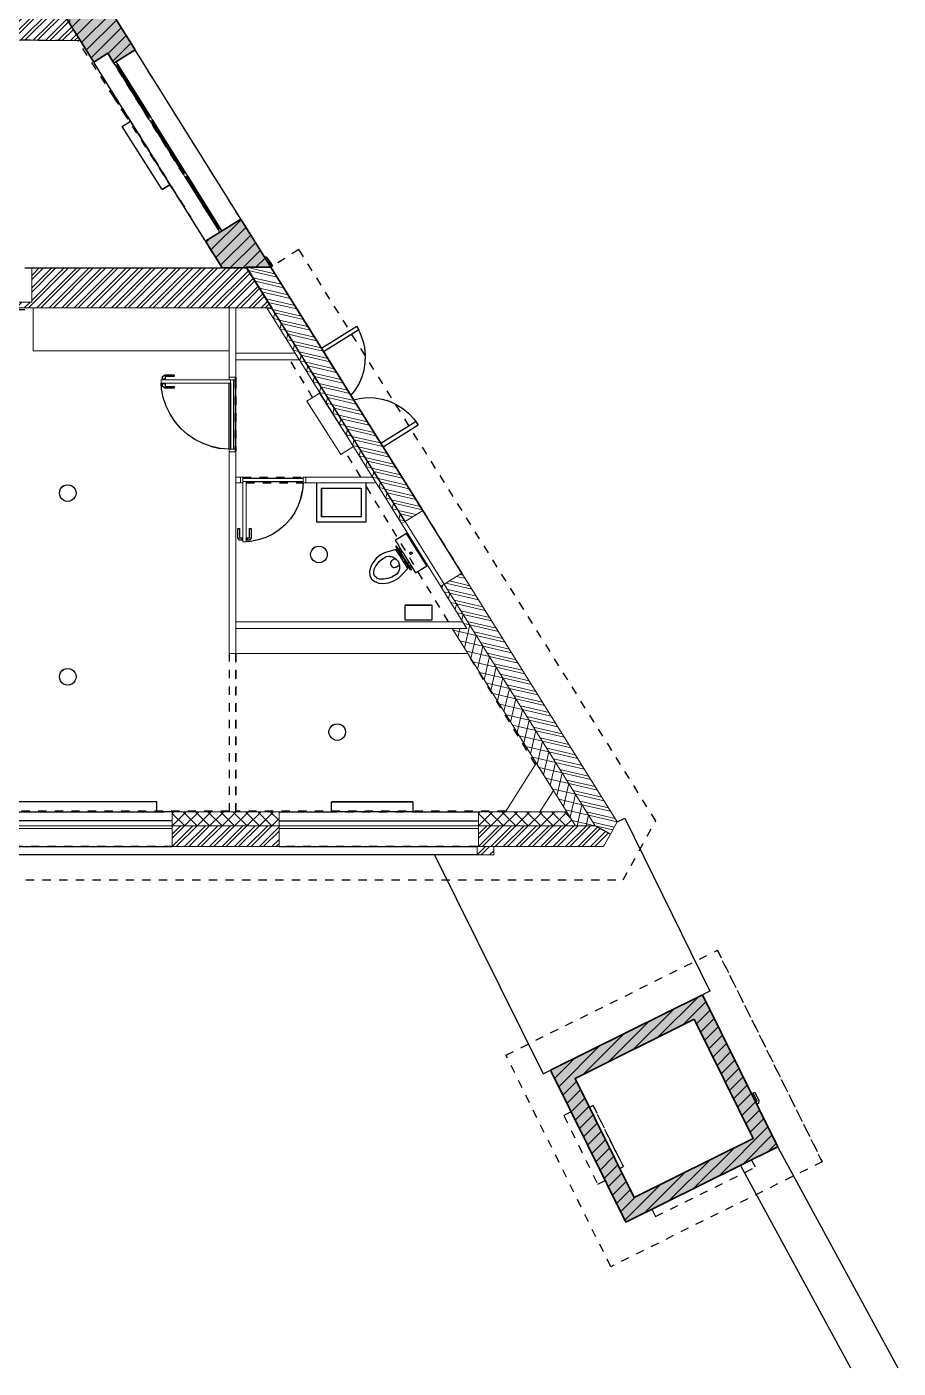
# Model space of a CAD drawing. Header units: metres. Extents: x -0.4 to 25, y -4 to 22.1.
# Drawn here: x 14.48 to 24.96, y -3.96 to 12.18 of the extents above; entities that cross this region are included whole.
import ezdxf

# ---------------------------------------------------------------- set-up
doc = ezdxf.new("R2010")
doc.units = ezdxf.units.M
doc.linetypes.add('DASH', pattern=[0.2, 0.1, -0.1])
for name, color, linetype in [('01_DALLE_EXT-F', 7, 'CONTINUOUS'), ('01_DALLE_INT-F', 7, 'CONTINUOUS'), ('02_MURS_MAISON-F', 7, 'CONTINUOUS'), ('02_MURS_MAISON-R', 7, 'CONTINUOUS'), ('02_MURS_MAISON-S', 7, 'CONTINUOUS'), ('02_MURS_MAISON-S-SH', 7, 'CONTINUOUS'), ('04_MENUISERIE-F', 7, 'CONTINUOUS'), ('04_MENUISERIE-R', 7, 'CONTINUOUS'), ('04_MENUISERIE-S', 7, 'CONTINUOUS'), ('06_CLOISON-R', 7, 'CONTINUOUS'), ('06_CLOISON-S', 7, 'CONTINUOUS'), ('07_DOUBLAGE-F', 7, 'CONTINUOUS'), ('07_DOUBLAGE-R', 7, 'CONTINUOUS'), ('07_DOUBLAGE-S', 7, 'CONTINUOUS'), ('07_DOUBLAGE-S-SH', 7, 'CONTINUOUS'), ('08_MEUBLES___SANITAIRE-F', 7, 'CONTINUOUS'), ('08_MEUBLES___SANITAIRE-S', 7, 'CONTINUOUS'), ('11_PLAFOND-R', 7, 'CONTINUOUS'), ('22_COUVERTURE-R', 7, 'CONTINUOUS'), ('LAYER0-F', 7, 'CONTINUOUS'), ('LAYER0-R', 7, 'CONTINUOUS'), ('Z_01_TOITURE-R', 7, 'CONTINUOUS'), ('Z_02_R_0-F', 7, 'CONTINUOUS'), ('Z_02_R_0-R', 7, 'CONTINUOUS'), ('Z_02_R_0-S', 7, 'CONTINUOUS'), ('Z_02_R_0-S-SF', 7, 'CONTINUOUS'), ('Z_02_R_0-S-SH', 7, 'CONTINUOUS'), ('Z_04_EXT_-F', 7, 'CONTINUOUS'), ('Z_04_EXT_-R', 7, 'CONTINUOUS'), ('Z_04_EXT_-S', 7, 'CONTINUOUS'), ('Z_04_EXT_-S-SF', 7, 'CONTINUOUS'), ('Z_04_EXT_-S-SH', 7, 'CONTINUOUS')]:
    doc.layers.add(name, color=color, linetype=linetype)
pattern_1 = [(45, (0, 0), (-0.07499985, 0.07499985), [])]

msp = doc.modelspace()

# ---------------------------------------------------------------- hatches: boundary and pattern name
at = {"layer": '02_MURS_MAISON-S-SH', "lineweight": 18}
h = msp.add_hatch(dxfattribs=at)
h.set_pattern_fill('NEN metselwerk van baksteen (arcering)', color=256, style=0, pattern_type=2)
h.set_pattern_definition([(44.5316, (8.25344, 12.06609), (-0.0743843, 0.0756104), []), (44.5316, (8.30344, 12.06569), (-0.0743843, 0.0756104), [])])
h.paths.add_polyline_path([(8.253, 12.066), (15.122, 12.01), (14.997, 12.211), (14.998, 12.366), (8.256, 12.421)], flags=16)
h = msp.add_hatch(dxfattribs=at)
h.set_pattern_fill('NEN metselwerk van baksteen (arcering)', color=256, style=0, pattern_type=2)
h.set_pattern_definition([(45, (14.14856, 8.79637), (-0.075, 0.075), []), (45, (14.19856, 8.79637), (-0.075, 0.075), [])])
h.paths.add_polyline_path([(14.149, 8.866), (14.149, 8.796), (17.425, 8.796), (17.125, 9.276), (14.539, 9.276), (14.539, 8.866)], flags=16)
h = msp.add_hatch(dxfattribs=at)
h.set_pattern_fill('NEN metselwerk van baksteen (arcering)', color=256, style=0, pattern_type=2)
h.set_pattern_definition([(-13, (17.11887, 9.28637), (0.0238596, 0.1033473), []), (-13, (17.14537, 9.24396), (0.0238596, 0.1033473), [])])
h.paths.add_polyline_path([(17.119, 9.286), (19.03, 6.228), (19.242, 6.36), (17.414, 9.286)], flags=16)
h = msp.add_hatch(dxfattribs=at)
h.set_pattern_fill('NEN metselwerk van baksteen (arcering)', color=256, style=0, pattern_type=2)
h.set_pattern_definition([(167, (21.58319, 2.61374), (-0.0238596, -0.1033473), []), (167, (21.55669, 2.65614), (-0.0238596, -0.1033473), [])])
h.paths.add_polyline_path([(19.502, 5.473), (21.318, 2.566), (21.501, 2.465), (21.583, 2.614), (19.714, 5.606)], flags=16)
h = msp.add_hatch(dxfattribs=at)
h.set_pattern_fill('NEN metselwerk van baksteen (arcering)', color=256, style=0, pattern_type=2)
h.set_pattern_definition([(45, (16.22774, 2.31637), (-0.075, 0.075), []), (45, (16.27774, 2.31637), (-0.075, 0.075), [])])
h.paths.add_polyline_path([(16.228, 2.566), (16.228, 2.316), (17.514, 2.316), (17.514, 2.566)], flags=16)
h = msp.add_hatch(dxfattribs=at)
h.set_pattern_fill('NEN metselwerk van baksteen (arcering)', color=256, style=0, pattern_type=2)
h.set_pattern_definition([(45, (19.91274, 2.31637), (-0.075, 0.075), []), (45, (19.96274, 2.31637), (-0.075, 0.075), [])])
h.paths.add_polyline_path([(19.913, 2.566), (19.913, 2.316), (21.418, 2.316), (21.501, 2.465), (21.318, 2.566)], flags=16)
h = msp.add_hatch(dxfattribs=at)
h.set_pattern_fill('NEN metselwerk van baksteen (arcering)', color=256, style=0, pattern_type=2)
h.set_pattern_definition([(45, (19.89754, 2.21637), (-0.075, 0.075), []), (45, (19.94754, 2.21637), (-0.075, 0.075), [])])
h.paths.add_polyline_path([(19.898, 2.316), (19.898, 2.216), (20.098, 2.216), (20.098, 2.316)], flags=16)
at = {"layer": '07_DOUBLAGE-S-SH', "lineweight": 18}
h = msp.add_hatch(dxfattribs=at)
h.set_pattern_fill('NEN loofhout', color=256, style=0, pattern_type=2)
h.set_pattern_definition([(-13, (17.3661, 8.79637), (0.0238596, 0.1033473), []), (77, (17.3661, 8.79637), (-0.1033473, 0.0238596), [])])
h.paths.add_polyline_path([(17.366, 8.796), (18.988, 6.201), (19.03, 6.228), (17.425, 8.796)], flags=16)
h = msp.add_hatch(dxfattribs=at)
h.set_pattern_fill('NEN loofhout', color=256, style=0, pattern_type=2)
h.set_pattern_definition([(167, (21.31799, 2.56637), (-0.0238596, -0.1033473), []), (257, (21.31799, 2.56637), (0.1033473, -0.0238596), [])])
h.paths.add_polyline_path([(19.459, 5.447), (19.775, 4.941), (19.596, 4.941), (21.08, 2.566), (21.318, 2.566), (19.502, 5.473)], flags=16)
h = msp.add_hatch(dxfattribs=at)
h.set_pattern_fill('NEN loofhout', color=256, style=0, pattern_type=2)
h.set_pattern_definition([(45, (16.22774, 2.56637), (-0.075, 0.075), []), (135, (16.22774, 2.56637), (-0.075, -0.075), [])])
h.paths.add_polyline_path([(16.228, 2.736), (16.228, 2.566), (17.514, 2.566), (17.514, 2.736)], flags=16)
h = msp.add_hatch(dxfattribs=at)
h.set_pattern_fill('NEN loofhout', color=256, style=0, pattern_type=2)
h.set_pattern_definition([(45, (19.91274, 2.56637), (-0.075, 0.075), []), (135, (19.91274, 2.56637), (-0.075, -0.075), [])])
h.paths.add_polyline_path([(19.913, 2.736), (19.913, 2.566), (21.08, 2.566), (20.974, 2.736)], flags=16)
at = {"layer": 'Z_02_R_0-S-SF', "true_color": 0xf4f4f4}
for points in [[(14.846, 12.451), (15.283, 11.753), (15.453, 11.859), (15.527, 11.74), (15.781, 11.899), (15.436, 12.451)], [(16.628, 9.6), (16.824, 9.286), (16.83, 9.276), (17.125, 9.276), (17.119, 9.286), (17.414, 9.286), (17.052, 9.865)]]:
    msp.add_hatch(color=7, dxfattribs=at).paths.add_polyline_path(points, flags=16)
at = {"layer": 'Z_02_R_0-S-SH', "lineweight": 18, "true_color": 0x6e6e6e}
h = msp.add_hatch(dxfattribs=at)
h.set_pattern_fill('Skalp default', color=8, style=0, pattern_type=2)
h.set_pattern_definition(pattern_1)
h.paths.add_polyline_path([(14.846, 12.451), (15.283, 11.753), (15.453, 11.859), (15.527, 11.74), (15.781, 11.899), (15.436, 12.451)], flags=16)
h = msp.add_hatch(dxfattribs=at)
h.set_pattern_fill('Skalp default', color=8, style=0, pattern_type=2)
h.set_pattern_definition(pattern_1)
h.paths.add_polyline_path([(16.628, 9.6), (16.824, 9.286), (16.83, 9.276), (17.125, 9.276), (17.119, 9.286), (17.414, 9.286), (17.052, 9.865)], flags=16)
at = {"layer": 'Z_04_EXT_-S-SF', "true_color": 0xf4f4f4}
h = msp.add_hatch(color=7, dxfattribs=at)
h.paths.add_polyline_path([(20.78, -0.372), (21.686, -2.2), (23.514, -1.294), (22.608, 0.534)], flags=16)
h.paths.add_polyline_path([(22.509, 0.239), (23.219, -1.195), (21.785, -1.905), (21.075, -0.471)])
at = {"layer": 'Z_04_EXT_-S-SH', "lineweight": 18, "true_color": 0x6e6e6e}
h = msp.add_hatch(dxfattribs=at)
h.set_pattern_fill('Skalp default', color=8, style=0, pattern_type=2)
h.set_pattern_definition(pattern_1)
h.paths.add_polyline_path([(20.78, -0.372), (21.686, -2.2), (23.514, -1.294), (22.608, 0.534)], flags=16)
h.paths.add_polyline_path([(22.509, 0.239), (23.219, -1.195), (21.785, -1.905), (21.075, -0.471)])

# ---------------------------------------------------------------- linework, layer by layer
at = {"layer": '01_DALLE_EXT-F', "color": 7}
msp.add_lwpolyline([(16.624, 9.607), (15.726, 11.043), (15.287, 11.745)], dxfattribs=at)
at = {"layer": '01_DALLE_INT-F', "color": 7}
for points in [[(16.993, 7.066), (16.993, 7.961)], [(16.913, 7.096), (16.913, 7.891)], [(18.359, 7.098), (18.357, 7.096), (18.356, 7.096)]]:
    msp.add_lwpolyline(points, dxfattribs=at)
at = {"layer": '02_MURS_MAISON-F', "color": 7}
for points in [[(17.048, 9.872), (15.786, 11.891)], [(19.714, 5.606), (19.242, 6.36)], [(13.828, 2.316), (16.228, 2.316)], [(17.513, 2.316), (19.897, 2.316)], [(19.897, 2.216), (12.837, 2.216)]]:
    msp.add_lwpolyline(points, dxfattribs=at)
at = {"layer": '02_MURS_MAISON-R', "color": 7, "linetype": 'DASH'}
for points in [[(17.753, 9.498), (17.438, 9.301), (17.426, 9.294), (17.421, 9.291)], [(22.047, 2.626), (17.753, 9.498)], [(13.254, 9.276), (14.539, 9.276)], [(19.242, 6.36), (19.714, 5.606)], [(21.654, 1.916), (22.047, 2.626)], [(16.228, 2.316), (13.829, 2.316)], [(19.898, 2.316), (17.514, 2.316)], [(19.898, 2.216), (12.837, 2.216)], [(13.068, 1.916), (21.654, 1.916)]]:
    msp.add_lwpolyline(points, dxfattribs=at)
at = {"layer": '02_MURS_MAISON-S', "lineweight": 0}
for points in [[(8.253, 12.066), (15.122, 12.01), (14.997, 12.211), (14.998, 12.366), (8.256, 12.421)], [(14.149, 8.866), (14.149, 8.796), (17.425, 8.796), (17.125, 9.276), (14.539, 9.276), (14.539, 8.866)], [(17.119, 9.286), (19.03, 6.228), (19.242, 6.36), (17.414, 9.286)], [(19.502, 5.473), (21.318, 2.566), (21.501, 2.465), (21.583, 2.614), (19.714, 5.606)], [(16.228, 2.566), (16.228, 2.316), (17.514, 2.316), (17.514, 2.566)], [(19.913, 2.566), (19.913, 2.316), (21.418, 2.316), (21.501, 2.465), (21.318, 2.566)], [(19.898, 2.316), (19.898, 2.216), (20.098, 2.216), (20.098, 2.316)]]:
    msp.add_lwpolyline(points, close=True, dxfattribs=at)
at = {"layer": '04_MENUISERIE-F', "color": 7}
for points in [[(15.537, 11.723), (15.948, 11.066)], [(15.562, 11.739), (15.973, 11.082)], [(15.958, 11.049), (16.366, 10.396)], [(15.984, 11.065), (16.392, 10.412)], [(16.377, 10.379), (16.787, 9.722)], [(16.402, 10.395), (16.813, 9.738)], [(18.023, 8.31), (18.448, 8.575)], [(18.378, 7.742), (18.424, 7.798), (18.472, 7.876), (18.51, 7.959), (18.536, 8.047), (18.551, 8.137), (18.554, 8.229), (18.544, 8.32), (18.532, 8.371), (18.523, 8.409), (18.491, 8.495), (18.448, 8.575)], [(18.448, 8.575), (18.474, 8.533)], [(18.474, 8.533), (18.05, 8.268)], [(16.113, 7.971), (16.143, 7.991), (16.253, 7.991)], [(16.113, 7.931), (16.113, 7.971)], [(16.113, 7.941), (16.143, 7.941)], [(16.253, 7.971), (16.143, 7.971)], [(16.143, 7.971), (16.143, 7.931)], [(16.253, 7.991), (16.253, 7.971)], [(16.968, 7.096), (16.968, 7.931)], [(16.913, 7.096), (16.806, 7.105), (16.7, 7.128), (16.599, 7.164), (16.502, 7.213), (16.413, 7.274), (16.332, 7.346), (16.262, 7.427), (16.203, 7.518), (16.155, 7.615), (16.121, 7.717), (16.1, 7.823), (16.096, 7.891)], [(16.113, 7.851), (16.113, 7.891)], [(16.143, 7.881), (16.113, 7.881)], [(16.253, 7.831), (16.143, 7.831), (16.113, 7.851)], [(16.143, 7.891), (16.143, 7.851)], [(16.143, 7.851), (16.253, 7.851)], [(16.253, 7.851), (16.253, 7.831)], [(16.928, 7.891), (16.928, 7.096)], [(18.411, 7.691), (18.48, 7.707), (18.571, 7.717), (18.663, 7.714), (18.753, 7.699), (18.841, 7.673), (18.924, 7.635), (19.002, 7.587), (19.073, 7.529), (19.136, 7.462), (19.189, 7.388)], [(19.163, 7.43), (18.739, 7.165)], [(19.189, 7.388), (19.163, 7.43)], [(18.765, 7.123), (19.189, 7.388)], [(16.7, 7.128), (16.806, 7.105)], [(17.803, 6.746), (17.078, 6.746)], [(17.118, 6.706), (17.803, 6.706)], [(17.803, 6.691), (17.796, 6.598), (17.776, 6.507), (17.745, 6.419), (17.702, 6.335), (17.65, 6.258), (17.587, 6.188), (17.516, 6.127), (17.437, 6.076), (17.353, 6.035), (17.264, 6.005), (17.172, 5.987), (17.118, 5.984)], [(17.776, 6.507), (17.796, 6.598)], [(17.038, 6.001), (17.018, 6.031), (17.018, 6.141)], [(17.018, 6.141), (17.038, 6.141)], [(17.038, 6.141), (17.038, 6.031)], [(17.158, 6.031), (17.158, 6.141)], [(17.158, 6.141), (17.178, 6.141)], [(17.178, 6.141), (17.178, 6.031), (17.158, 6.001)], [(17.038, 6.031), (17.078, 6.031)], [(17.078, 6.001), (17.038, 6.001)], [(17.068, 6.001), (17.068, 6.031)], [(17.118, 6.031), (17.158, 6.031)], [(17.158, 6.001), (17.118, 6.001)], [(17.128, 6.031), (17.128, 6.001)], [(23.22, -0.647), (23.238, -0.639)], [(23.238, -0.639), (23.287, -0.737), (23.283, -0.773)], [(23.269, -0.746), (23.22, -0.647)], [(23.255, -0.753), (23.269, -0.746)], [(23.283, -0.773), (23.269, -0.78)]]:
    msp.add_lwpolyline(points, dxfattribs=at)
at = {"layer": '04_MENUISERIE-R', "color": 7, "linetype": 'DASH'}
for points in [[(15.948, 11.066), (15.537, 11.723)], [(15.555, 11.712), (15.554, 11.713)], [(15.973, 11.082), (15.563, 11.739)], [(15.565, 11.718), (15.564, 11.719)], [(15.946, 11.087), (15.946, 11.086)], [(15.955, 11.093), (15.956, 11.093)], [(16.366, 10.396), (15.958, 11.049)], [(15.976, 11.038), (15.975, 11.039)], [(16.392, 10.412), (15.984, 11.065)], [(15.986, 11.044), (15.986, 11.045)], [(16.364, 10.418), (16.364, 10.417)], [(16.373, 10.423), (16.374, 10.423)], [(16.377, 10.379), (16.787, 9.723)], [(16.395, 10.369), (16.394, 10.369)], [(16.813, 9.738), (16.402, 10.395)], [(16.404, 10.374), (16.404, 10.375)], [(16.785, 9.744), (16.785, 9.743)], [(16.795, 9.75), (16.796, 9.749)], [(16.984, 7.931), (16.984, 7.096)], [(16.914, 7.096), (16.914, 7.891)], [(21.293, -0.799), (21.256, -0.817)], [(21.657, -1.533), (21.293, -0.799)], [(21.293, -0.799), (21.657, -1.533)], [(21.633, -1.484), (21.475, -1.166)], [(21.62, -1.552), (21.657, -1.533)]]:
    msp.add_lwpolyline(points, dxfattribs=at)
at = {"layer": '04_MENUISERIE-S', "lineweight": 0}
for points in [[(15.527, 11.74), (15.537, 11.723), (15.554, 11.713), (15.946, 11.086), (15.948, 11.066), (15.958, 11.049), (15.975, 11.039), (16.364, 10.417), (16.366, 10.397), (16.377, 10.38), (16.394, 10.369), (16.785, 9.743), (16.787, 9.723), (16.798, 9.706), (16.823, 9.722), (16.813, 9.738), (16.796, 9.749), (16.404, 10.375), (16.402, 10.396), (16.392, 10.412), (16.374, 10.423), (15.986, 11.045), (15.984, 11.065), (15.973, 11.082), (15.956, 11.093), (15.564, 11.719), (15.563, 11.739), (15.552, 11.756)], [(16.094, 7.931), (16.094, 7.891), (16.929, 7.891), (16.929, 7.931)], [(16.914, 7.961), (16.914, 7.931), (16.984, 7.931), (16.984, 7.961)], [(16.914, 7.096), (16.914, 7.066), (16.984, 7.066), (16.984, 7.096)], [(17.049, 6.761), (17.049, 6.691), (17.079, 6.691), (17.079, 6.761)], [(17.079, 6.706), (17.079, 5.981), (17.119, 5.981), (17.119, 6.706)], [(17.804, 6.761), (17.804, 6.691), (17.834, 6.691), (17.834, 6.761)], [(18.988, 6.201), (19.459, 5.447), (19.502, 5.473), (19.03, 6.228)], [(13.829, 2.566), (13.829, 2.536), (16.228, 2.536), (16.228, 2.566)], [(17.514, 2.566), (17.514, 2.536), (19.913, 2.536), (19.913, 2.566)]]:
    msp.add_lwpolyline(points, close=True, dxfattribs=at)
at = {"layer": '06_CLOISON-R', "color": 7, "linetype": 'DASH'}
for points in [[(16.994, 7.066), (16.994, 7.931)], [(16.994, 7.931), (16.994, 7.071)], [(16.914, 4.641), (16.914, 2.736)], [(16.994, 2.736), (16.994, 4.641)], [(16.994, 4.641), (16.994, 2.741)]]:
    msp.add_lwpolyline(points, dxfattribs=at)
at = {"layer": '06_CLOISON-S', "lineweight": 0}
for points in [[(14.554, 8.281), (16.914, 8.281), (16.914, 8.796), (14.554, 8.796)], [(16.914, 7.961), (16.994, 7.961), (16.994, 8.796), (16.914, 8.796)], [(16.994, 8.251), (16.994, 8.171), (17.757, 8.171), (17.707, 8.251)], [(16.914, 4.641), (16.994, 4.641), (16.994, 7.066), (16.914, 7.066)], [(16.994, 6.691), (17.049, 6.691), (17.049, 6.761), (16.994, 6.761)], [(17.834, 6.761), (17.834, 6.691), (18.681, 6.691), (18.638, 6.761)], [(16.994, 5.021), (16.994, 4.941), (19.775, 4.941), (19.725, 5.021)], [(16.994, 4.941), (16.994, 4.641), (19.784, 4.641), (19.596, 4.941)]]:
    msp.add_lwpolyline(points, close=True, dxfattribs=at)
at = {"layer": '07_DOUBLAGE-F', "color": 7}
for points in [[(16.228, 2.626), (13.828, 2.626)], [(16.228, 2.736), (16.044, 2.736)], [(17.513, 2.736), (18.143, 2.736)], [(17.513, 2.626), (19.913, 2.626)], [(19.124, 2.736), (19.913, 2.736)]]:
    msp.add_lwpolyline(points, dxfattribs=at)
at = {"layer": '07_DOUBLAGE-R', "color": 7, "linetype": 'DASH'}
for points in [[(13.829, 2.736), (16.228, 2.736)], [(17.514, 2.736), (19.913, 2.736)]]:
    msp.add_lwpolyline(points, dxfattribs=at)
at = {"layer": '07_DOUBLAGE-S', "lineweight": 0}
for points in [[(17.366, 8.796), (18.988, 6.201), (19.03, 6.228), (17.425, 8.796)], [(19.459, 5.447), (19.775, 4.941), (19.596, 4.941), (21.08, 2.566), (21.318, 2.566), (19.502, 5.473)], [(16.228, 2.736), (16.228, 2.566), (17.514, 2.566), (17.514, 2.736)], [(19.913, 2.736), (19.913, 2.566), (21.08, 2.566), (20.974, 2.736)]]:
    msp.add_lwpolyline(points, close=True, dxfattribs=at)
at = {"layer": '08_MEUBLES___SANITAIRE-F', "color": 7}
for points in [[(17.963, 6.691), (17.963, 6.221)], [(18.025, 6.283), (18.025, 6.629)], [(18.025, 6.629), (18.501, 6.629)], [(18.025, 6.629), (18.025, 6.283)], [(18.501, 6.629), (18.501, 6.283)], [(18.563, 6.221), (18.563, 6.691)], [(17.963, 6.221), (18.563, 6.221)], [(18.501, 6.283), (18.025, 6.283)], [(19.048, 6.082), (18.912, 5.997)], [(18.912, 5.997), (18.933, 5.965), (18.953, 5.933), (18.972, 5.902), (18.973, 5.9), (18.993, 5.868), (19.014, 5.836), (19.034, 5.803), (19.054, 5.771), (19.074, 5.738), (19.095, 5.706), (19.096, 5.704)], [(19.291, 5.694), (19.271, 5.726), (19.25, 5.758), (19.23, 5.791), (19.21, 5.823), (19.19, 5.856), (19.169, 5.888), (19.149, 5.921), (19.129, 5.953), (19.109, 5.985), (19.088, 6.018), (19.068, 6.05), (19.048, 6.082)], [(18.92, 5.892), (18.784, 5.851), (18.736, 5.824), (18.684, 5.78), (18.642, 5.731), (18.615, 5.678), (18.603, 5.625), (18.607, 5.576), (18.628, 5.535), (18.665, 5.504), (18.713, 5.486), (18.77, 5.481), (18.832, 5.491), (18.895, 5.513), (18.921, 5.528), (18.948, 5.543), (18.989, 5.58), (18.993, 5.585), (19.063, 5.662)], [(18.668, 5.566), (18.656, 5.59), (18.656, 5.591), (18.653, 5.622), (18.653, 5.622), (18.662, 5.66), (18.662, 5.661), (18.684, 5.703), (18.685, 5.703), (18.719, 5.745), (18.72, 5.745), (18.764, 5.782), (18.765, 5.783), (18.804, 5.804), (18.805, 5.805), (18.83, 5.808), (18.84, 5.808), (18.848, 5.807), (18.857, 5.807), (18.879, 5.801), (18.882, 5.8), (18.883, 5.8), (18.885, 5.799), (18.907, 5.787), (18.912, 5.783), (18.928, 5.77), (18.945, 5.749), (18.956, 5.724), (18.962, 5.703)], [(18.918, 5.931), (18.924, 5.935)], [(19.074, 5.68), (19.073, 5.681), (19.073, 5.682), (19.07, 5.687), (19.068, 5.69), (19.068, 5.691), (19.067, 5.692), (19.066, 5.693), (19.065, 5.695), (19.065, 5.695), (19.065, 5.695), (19.065, 5.696), (19.059, 5.705), (19.05, 5.72), (19.043, 5.73), (19.038, 5.739), (19.038, 5.739), (19.033, 5.747), (19.015, 5.776), (18.991, 5.814), (18.983, 5.827), (18.977, 5.835), (18.972, 5.844), (18.969, 5.849), (18.966, 5.854), (18.95, 5.879), (18.95, 5.879), (18.95, 5.88), (18.95, 5.88), (18.949, 5.881), (18.949, 5.881), (18.948, 5.882), (18.947, 5.884), (18.946, 5.885), (18.946, 5.886), (18.945, 5.887), (18.945, 5.887), (18.941, 5.893), (18.941, 5.893), (18.933, 5.906), (18.923, 5.923), (18.918, 5.931)], [(19.061, 5.666), (19.027, 5.72), (19.021, 5.728), (18.961, 5.825), (18.956, 5.833), (18.922, 5.887), (18.92, 5.892)], [(18.941, 5.893), (18.941, 5.893), (18.922, 5.887)], [(18.924, 5.935), (18.929, 5.927), (18.94, 5.91), (18.949, 5.896), (18.956, 5.885), (18.97, 5.862), (18.975, 5.854), (18.981, 5.844), (18.998, 5.818), (19.021, 5.78), (19.044, 5.743), (19.048, 5.738), (19.059, 5.72), (19.065, 5.71), (19.08, 5.687), (19.083, 5.681), (19.096, 5.661), (19.103, 5.649), (19.105, 5.647)], [(18.934, 5.889), (18.941, 5.893)], [(18.943, 5.875), (18.943, 5.875), (18.943, 5.875), (18.943, 5.876), (18.942, 5.877), (18.941, 5.878), (18.94, 5.88), (18.939, 5.881), (18.939, 5.882), (18.938, 5.883), (18.938, 5.883), (18.935, 5.889), (18.934, 5.889)], [(18.939, 5.882), (18.939, 5.881)], [(18.941, 5.893), (18.941, 5.893)], [(18.95, 5.879), (18.943, 5.875)], [(18.972, 5.902), (18.949, 5.896)], [(18.966, 5.854), (18.959, 5.85), (18.958, 5.849), (18.957, 5.849), (18.955, 5.848), (18.953, 5.846), (18.952, 5.846), (18.951, 5.845), (18.951, 5.845)], [(18.951, 5.845), (18.957, 5.834)], [(18.956, 5.833), (18.957, 5.834), (18.959, 5.835)], [(18.958, 5.849), (18.959, 5.85)], [(18.971, 5.831), (18.965, 5.839), (18.959, 5.85)], [(18.959, 5.835), (18.959, 5.835), (18.959, 5.836), (18.96, 5.836), (18.96, 5.836), (18.961, 5.836), (18.961, 5.837), (18.962, 5.837), (18.963, 5.838), (18.964, 5.838), (18.964, 5.839), (18.965, 5.839)], [(18.977, 5.835), (18.971, 5.831), (18.97, 5.831), (18.97, 5.831), (18.97, 5.83), (18.968, 5.829), (18.967, 5.829), (18.966, 5.828), (18.966, 5.828), (18.965, 5.827), (18.964, 5.827), (18.964, 5.827), (18.964, 5.827), (18.959, 5.835)], [(18.959, 5.835), (18.959, 5.835)], [(18.961, 5.825), (18.964, 5.827), (18.964, 5.827)], [(18.964, 5.839), (18.965, 5.839)], [(18.969, 5.818), (18.964, 5.827)], [(18.972, 5.844), (18.965, 5.839)], [(18.983, 5.827), (18.976, 5.822), (18.975, 5.822), (18.975, 5.822), (18.973, 5.82), (18.971, 5.819), (18.97, 5.819), (18.969, 5.818)], [(18.977, 5.866), (18.97, 5.862)], [(18.97, 5.862), (18.977, 5.866)], [(18.976, 5.822), (18.97, 5.831)], [(18.972, 5.903), (18.972, 5.902)], [(18.975, 5.822), (18.976, 5.822)], [(18.988, 5.849), (18.977, 5.866)], [(18.981, 5.844), (18.988, 5.849)], [(19.099, 5.833), (19.096, 5.834), (19.093, 5.836), (19.091, 5.839), (19.089, 5.842), (19.089, 5.845), (19.089, 5.849), (19.09, 5.852), (19.092, 5.855), (19.095, 5.857), (19.098, 5.858), (19.101, 5.859), (19.105, 5.859), (19.108, 5.857), (19.111, 5.855), (19.113, 5.853), (19.115, 5.85), (19.115, 5.846), (19.115, 5.843), (19.114, 5.839), (19.112, 5.837), (19.109, 5.834), (19.106, 5.833), (19.102, 5.833), (19.099, 5.833)], [(19.091, 5.839), (19.091, 5.839)], [(19.096, 5.834), (19.099, 5.833)], [(19.113, 5.853), (19.113, 5.853)], [(18.962, 5.703), (18.963, 5.698), (18.963, 5.691), (18.964, 5.671), (18.963, 5.666), (18.962, 5.664), (18.961, 5.657), (18.959, 5.644), (18.95, 5.623), (18.949, 5.62), (18.948, 5.618), (18.933, 5.597), (18.919, 5.585), (18.919, 5.584), (18.897, 5.572), (18.896, 5.572), (18.875, 5.56), (18.874, 5.559), (18.821, 5.54), (18.82, 5.54), (18.769, 5.532), (18.768, 5.532), (18.725, 5.535), (18.724, 5.535), (18.691, 5.547), (18.69, 5.548), (18.669, 5.566), (18.668, 5.566)], [(18.912, 5.783), (18.911, 5.782), (18.894, 5.771), (18.883, 5.765), (18.877, 5.761), (18.873, 5.758), (18.867, 5.753), (18.86, 5.743), (18.86, 5.741), (18.86, 5.741), (18.856, 5.732), (18.855, 5.723), (18.855, 5.719), (18.857, 5.707), (18.862, 5.696), (18.87, 5.687), (18.88, 5.679), (18.884, 5.678), (18.891, 5.675), (18.901, 5.674), (18.903, 5.674), (18.915, 5.676), (18.921, 5.678), (18.923, 5.679), (18.927, 5.681), (18.944, 5.692), (18.949, 5.695), (18.96, 5.702), (18.962, 5.703)], [(18.862, 5.696), (18.857, 5.707)], [(18.963, 5.698), (18.962, 5.703)], [(19.033, 5.747), (19.025, 5.743), (19.025, 5.742), (19.025, 5.742), (19.023, 5.741), (19.022, 5.741), (19.021, 5.74), (19.02, 5.739), (19.019, 5.739)], [(19.019, 5.739), (19.024, 5.73)], [(19.021, 5.728), (19.024, 5.73)], [(19.024, 5.73), (19.024, 5.73), (19.025, 5.731), (19.026, 5.731), (19.027, 5.732), (19.028, 5.732), (19.029, 5.733), (19.029, 5.733), (19.03, 5.734), (19.031, 5.734), (19.031, 5.734), (19.038, 5.739)], [(19.024, 5.73), (19.024, 5.73)], [(19.03, 5.722), (19.024, 5.73)], [(19.025, 5.743), (19.031, 5.734)], [(19.025, 5.742), (19.025, 5.743)], [(19.027, 5.72), (19.028, 5.721), (19.029, 5.721), (19.03, 5.722), (19.03, 5.722), (19.031, 5.722), (19.032, 5.723), (19.033, 5.724)], [(19.027, 5.72), (19.061, 5.666)], [(19.028, 5.721), (19.035, 5.71)], [(19.028, 5.721), (19.028, 5.721)], [(19.03, 5.722), (19.03, 5.722)], [(19.03, 5.722), (19.03, 5.722)], [(19.031, 5.734), (19.036, 5.726), (19.043, 5.715)], [(19.031, 5.734), (19.031, 5.734)], [(19.031, 5.734), (19.031, 5.734)], [(19.036, 5.726), (19.036, 5.726), (19.035, 5.725), (19.035, 5.725), (19.034, 5.724), (19.033, 5.724)], [(19.035, 5.71), (19.035, 5.71), (19.036, 5.711), (19.037, 5.712), (19.038, 5.712), (19.041, 5.714), (19.042, 5.715), (19.043, 5.715), (19.05, 5.72)], [(19.043, 5.73), (19.036, 5.726)], [(19.036, 5.726), (19.036, 5.726)], [(19.036, 5.726), (19.036, 5.726)], [(19.036, 5.726), (19.036, 5.726)], [(19.036, 5.726), (19.036, 5.726)], [(19.05, 5.72), (19.043, 5.715)], [(19.048, 5.738), (19.054, 5.742)], [(19.054, 5.742), (19.066, 5.724)], [(19.065, 5.696), (19.058, 5.691)], [(19.058, 5.691), (19.058, 5.691), (19.058, 5.691), (19.059, 5.69), (19.06, 5.689), (19.06, 5.688), (19.061, 5.686), (19.062, 5.685), (19.063, 5.683), (19.067, 5.677), (19.067, 5.677)], [(19.058, 5.691), (19.058, 5.691)], [(19.066, 5.724), (19.059, 5.72)], [(19.074, 5.68), (19.061, 5.666)], [(19.063, 5.662), (19.061, 5.666)], [(19.065, 5.695), (19.065, 5.695)], [(19.067, 5.677), (19.073, 5.681)], [(19.073, 5.681), (19.074, 5.68)], [(19.098, 5.642), (19.097, 5.645), (19.089, 5.656), (19.076, 5.677), (19.074, 5.68)], [(19.096, 5.704), (19.08, 5.687)], [(19.096, 5.704), (19.115, 5.674), (19.135, 5.641), (19.155, 5.609)], [(19.115, 5.674), (19.096, 5.704)], [(19.155, 5.609), (19.291, 5.694)], [(19.105, 5.647), (19.098, 5.642)], [(19.032, 5.221), (19.352, 5.221)], [(19.032, 5.041), (19.032, 5.221)], [(19.352, 5.221), (19.032, 5.221)], [(19.352, 5.221), (19.352, 5.041)], [(19.352, 5.041), (19.032, 5.041)], [(16.044, 2.856), (14.003, 2.856)], [(16.044, 2.736), (16.044, 2.856)], [(18.143, 2.856), (19.124, 2.856)], [(18.143, 2.736), (18.143, 2.856)], [(19.124, 2.856), (18.143, 2.856)], [(19.124, 2.856), (19.124, 2.736)], [(14.003, 2.736), (16.044, 2.736)], [(19.124, 2.736), (18.143, 2.736)]]:
    msp.add_lwpolyline(points, dxfattribs=at)
at = {"layer": '08_MEUBLES___SANITAIRE-S', "lineweight": 0}
for points in [[(17.849, 7.674), (18.256, 7.032), (18.408, 7.129), (18.001, 7.77)], [(20.24, 2.736), (20.65, 2.736), (20.815, 2.991), (20.609, 3.32)]]:
    msp.add_lwpolyline(points, close=True, dxfattribs=at)
at = {"layer": '11_PLAFOND-R', "color": 7, "linetype": 'DASH'}
for points in [[(16.45, 9.886), (15.669, 11.108), (15.529, 11.327), (15.093, 12.01)], [(15.529, 11.327), (15.669, 11.108)], [(13.354, 8.776), (14.554, 8.776)], [(17.918, 7.718), (17.644, 8.171)], [(16.994, 7.931), (16.984, 7.931)], [(16.994, 7.961), (16.994, 7.931)], [(16.994, 7.071), (16.984, 7.071)], [(18.498, 6.761), (18.312, 7.068)], [(14.9, 6.639), (14.921, 6.655), (14.945, 6.665), (14.971, 6.669), (14.997, 6.665), (15.021, 6.655), (15.042, 6.639), (15.057, 6.618), (15.068, 6.594), (15.071, 6.568), (15.068, 6.543), (15.057, 6.519), (15.042, 6.498), (15.021, 6.482), (14.997, 6.472), (14.971, 6.469), (14.945, 6.472), (14.921, 6.482), (14.9, 6.498), (14.884, 6.519), (14.874, 6.543), (14.871, 6.568), (14.874, 6.594), (14.884, 6.618), (14.9, 6.639)], [(14.921, 6.655), (14.9, 6.639)], [(17.079, 6.761), (17.804, 6.761)], [(17.119, 6.691), (17.804, 6.691)], [(19.552, 5.021), (18.54, 6.691)], [(17.924, 5.901), (17.944, 5.917), (17.969, 5.927), (17.994, 5.93), (18.02, 5.927), (18.045, 5.917), (18.065, 5.901), (18.081, 5.88), (18.091, 5.856), (18.094, 5.83), (18.091, 5.804), (18.081, 5.78), (18.065, 5.759), (18.045, 5.744), (18.02, 5.734), (17.994, 5.73), (17.969, 5.734), (17.944, 5.744), (17.924, 5.759), (17.908, 5.78), (17.898, 5.804), (17.894, 5.83), (17.898, 5.856), (17.908, 5.88), (17.924, 5.901)], [(17.944, 5.917), (17.924, 5.901)], [(20.599, 3.303), (19.784, 4.641)], [(14.9, 4.429), (14.921, 4.445), (14.945, 4.455), (14.971, 4.458), (14.997, 4.455), (15.021, 4.445), (15.042, 4.429), (15.057, 4.409), (15.068, 4.385), (15.071, 4.359), (15.068, 4.333), (15.057, 4.309), (15.042, 4.288), (15.021, 4.272), (14.997, 4.262), (14.971, 4.259), (14.945, 4.262), (14.921, 4.272), (14.9, 4.288), (14.884, 4.309), (14.874, 4.333), (14.871, 4.359), (14.874, 4.385), (14.884, 4.409), (14.9, 4.429)], [(14.921, 4.445), (14.9, 4.429)], [(18.143, 3.765), (18.164, 3.781), (18.188, 3.791), (18.214, 3.795), (18.24, 3.791), (18.264, 3.781), (18.284, 3.765), (18.3, 3.744), (18.31, 3.72), (18.314, 3.694), (18.31, 3.669), (18.3, 3.644), (18.284, 3.624), (18.264, 3.608), (18.24, 3.598), (18.214, 3.594), (18.188, 3.598), (18.164, 3.608), (18.143, 3.624), (18.127, 3.644), (18.117, 3.669), (18.114, 3.694), (18.117, 3.72), (18.127, 3.744), (18.143, 3.765)], [(18.164, 3.781), (18.143, 3.765)], [(16.914, 2.741), (13.804, 2.741)], [(20.244, 2.741), (16.994, 2.741)]]:
    msp.add_lwpolyline(points, dxfattribs=at)
at = {"layer": '22_COUVERTURE-R', "color": 7, "linetype": 'DASH'}
for points in [[(17.048, 9.872), (15.786, 11.892)], [(17.347, 9.409), (17.359, 9.409)], [(17.359, 9.39), (17.359, 9.409)], [(17.359, 9.409), (17.438, 9.303), (17.438, 9.301)], [(17.438, 9.303), (17.359, 9.409)], [(17.386, 9.347), (17.426, 9.294)]]:
    msp.add_lwpolyline(points, dxfattribs=at)
at = {"layer": 'LAYER0-F', "color": 7}
for points in [[(15.122, 12.01), (8.253, 12.066)], [(15.537, 11.723), (15.526, 11.74)], [(15.552, 11.756), (15.562, 11.739)], [(15.946, 11.086), (15.946, 11.086), (15.554, 11.713)], [(15.564, 11.719), (15.956, 11.093), (15.956, 11.092)], [(15.956, 11.092), (15.956, 11.093)], [(16.364, 10.417), (15.975, 11.039)], [(16.364, 10.417), (16.364, 10.417)], [(16.798, 9.706), (16.787, 9.722)], [(16.813, 9.738), (16.823, 9.721)], [(16.83, 9.276), (16.824, 9.286), (16.628, 9.599)], [(14.538, 9.276), (17.125, 9.276)], [(19.03, 6.228), (17.119, 9.286)], [(17.119, 9.286), (17.414, 9.286)], [(17.125, 9.276), (17.425, 8.796)], [(17.414, 9.286), (19.242, 6.36)], [(19.242, 6.36), (17.414, 9.286)], [(18.675, 5.605), (18.675, 5.605)], [(21.583, 2.614), (21.673, 2.658)], [(21.673, 2.658), (22.698, 0.578)], [(21.501, 2.465), (21.318, 2.566)], [(19.386, 2.216), (20.69, -0.416)], [(22.698, 0.578), (22.616, 0.537)], [(20.69, -0.416), (20.772, -0.376)]]:
    msp.add_lwpolyline(points, dxfattribs=at)
at = {"layer": 'LAYER0-R', "color": 7, "linetype": 'DASH'}
for points in [[(15.122, 12.01), (8.254, 12.066)], [(15.537, 11.723), (15.527, 11.74)], [(15.552, 11.756), (15.563, 11.739)], [(15.946, 11.086), (15.554, 11.713)], [(15.986, 11.045), (16.374, 10.423)], [(16.785, 9.743), (16.394, 10.369)], [(16.404, 10.375), (16.796, 9.749)], [(16.798, 9.706), (16.787, 9.723)], [(16.813, 9.738), (16.824, 9.721)], [(16.83, 9.276), (16.824, 9.286), (16.628, 9.6)], [(14.539, 9.276), (17.125, 9.276)], [(19.03, 6.228), (17.119, 9.286)], [(17.119, 9.286), (17.414, 9.286)], [(17.125, 9.276), (17.425, 8.796)], [(17.414, 9.286), (19.242, 6.36)], [(19.242, 6.36), (17.414, 9.286)], [(21.501, 2.465), (21.318, 2.566)]]:
    msp.add_lwpolyline(points, dxfattribs=at)
at = {"layer": 'Z_01_TOITURE-R', "color": 7, "linetype": 'DASH'}
for points in [[(15.549, 11.327), (15.529, 11.327)], [(15.669, 11.108), (15.686, 11.108)]]:
    msp.add_lwpolyline(points, dxfattribs=at)
at = {"layer": 'Z_02_R_0-F', "color": 7}
for points in [[(15.625, 10.978), (15.726, 11.043)], [(16.109, 10.22), (15.625, 10.978)], [(15.726, 11.043), (16.2, 10.277)], [(16.2, 10.277), (16.109, 10.22)], [(16.109, 10.22), (16.2, 10.277)]]:
    msp.add_lwpolyline(points, dxfattribs=at)
at = {"layer": 'Z_02_R_0-R', "color": 7, "linetype": 'DASH'}
for points in [[(16.624, 9.607), (16.45, 9.886), (15.686, 11.108), (15.549, 11.327), (15.288, 11.745)], [(15.686, 11.108), (16.45, 9.886)]]:
    msp.add_lwpolyline(points, dxfattribs=at)
at = {"layer": 'Z_02_R_0-S', "lineweight": 35}
for points in [[(14.846, 12.451), (15.283, 11.753), (15.453, 11.859), (15.527, 11.74), (15.781, 11.899), (15.436, 12.451)], [(16.628, 9.6), (16.824, 9.286), (16.83, 9.276), (17.125, 9.276), (17.119, 9.286), (17.414, 9.286), (17.052, 9.865)]]:
    msp.add_lwpolyline(points, close=True, dxfattribs=at)
at = {"layer": 'Z_04_EXT_-F', "color": 7}
for points in [[(24.964, -3.957), (23.518, -1.302)], [(24.395, -3.957), (23.069, -1.524)]]:
    msp.add_lwpolyline(points, dxfattribs=at)
at = {"layer": 'Z_04_EXT_-R', "color": 7, "linetype": 'DASH'}
for points in [[(20.244, -0.191), (22.789, 1.07)], [(22.789, 1.07), (24.05, -1.475)], [(24.05, -1.475), (22.789, 1.07)], [(21.505, -2.736), (20.244, -0.191)], [(21.021, -0.878), (20.939, -0.918)], [(20.939, -0.918), (21.348, -1.742)], [(24.05, -1.475), (21.505, -2.736)], [(22.044, -2.134), (23.245, -1.539)], [(23.245, -1.539), (23.204, -1.458)], [(21.348, -1.742), (21.43, -1.702)], [(22.003, -2.052), (22.044, -2.134)]]:
    msp.add_lwpolyline(points, dxfattribs=at)
at = {"layer": 'Z_04_EXT_-S', "lineweight": 35}
for points in [[(20.78, -0.372), (21.686, -2.2), (23.514, -1.294), (22.608, 0.534)], [(22.509, 0.239), (23.219, -1.195), (21.785, -1.905), (21.075, -0.471)]]:
    msp.add_lwpolyline(points, close=True, dxfattribs=at)

doc.saveas('drawing.dxf')
